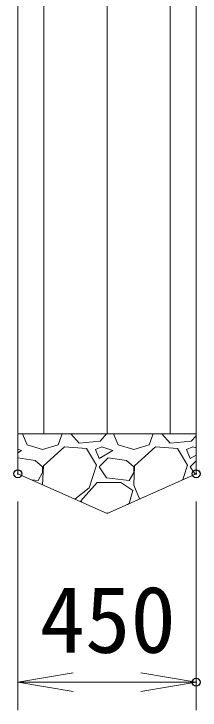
# Model space of a CAD drawing. Units: millimetres at full size; details may follow other scales. Extents: x -14699 to 14701, y -10394 to 10396.
# Drawn here: x 122 to 592, y -3252 to -1499 of the extents above; entities that cross this region are included whole.
import ezdxf
from ezdxf.enums import TextEntityAlignment as Align

# ---------------------------------------------------------------- set-up
doc = ezdxf.new("R2010")
doc.units = ezdxf.units.MM
doc.header["$LTSCALE"] = 40
doc.header["$PDMODE"] = 32
doc.header["$PDSIZE"] = 20
for name, color, linetype, lineweight in [('0-3_D-STR4', 7, 'Continuous', 18), ('0-4_D-BGD', 7, 'Continuous', 18), ('0-5_D-DCR-HCH', 7, 'Continuous', 13), ('0-6_D-STR-DIM', 7, 'Continuous', 13), ('0-7_0', 7, 'Continuous', 18)]:
    doc.layers.add(name, color=color, linetype=linetype, lineweight=lineweight)
doc.layers.add('0-8_Defpoints', color=253, linetype='Continuous')
doc.styles.add('ＭＳ ゴシック', font='')
doc.styles.get('ＭＳ ゴシック').set_extended_font_data('MS Gothic')

# ---------------------------------------------------------------- blocks, each defined once
blk = doc.blocks.new('_Open')
at = {"layer": '0-7_0'}
blk.add_line((-40, 6.67), (0, 0), dxfattribs=at)
blk.add_lwpolyline([(-40, -6.67), (0, 0), (-40, 0)], dxfattribs=at)

msp = doc.modelspace()

# ---------------------------------------------------------------- linework, layer by layer
at = {"layer": '0-3_D-STR4'}
for p, q in [((131.88, -2656.69), (131.88, -556.69)), ((197.78, -556.69), (197.78, -2556.69)), ((356.88, -556.69), (356.88, -2556.69)), ((515.98, -556.69), (515.98, -2556.69)), ((581.88, -2656.69), (581.88, -556.69))]:
    msp.add_line(p, q, dxfattribs=at)
msp.add_lwpolyline([(131.88, -2656.69), (356.88, -2756.69), (581.88, -2656.69)], dxfattribs=at)
at = {"layer": '0-4_D-BGD'}
msp.add_line((581.88, -2556.69), (131.88, -2556.69), dxfattribs=at)
at = {"layer": '0-5_D-DCR-HCH'}
for p, q in [((143.49, -2556.69), (155.29, -2584.24)), ((233.49, -2584.24), (243.34, -2556.69)), ((286.39, -2579.64), (265.35, -2556.69)), ((355.81, -2556.69), (339.29, -2575.04)), ((373.49, -2556.69), (385.29, -2584.24)), ((463.49, -2584.24), (473.34, -2556.69)), ((516.39, -2579.64), (495.35, -2556.69)), ((339.29, -2575.04), (286.39, -2579.64)), ((569.29, -2575.04), (516.39, -2579.64)), ((581.88, -2561.05), (569.29, -2575.04)), ((155.29, -2584.24), (194.39, -2595.74)), ((194.39, -2595.74), (233.49, -2584.24)), ((249.59, -2588.84), (196.69, -2637.14)), ((304.79, -2593.44), (249.59, -2588.84)), ((343.89, -2588.84), (327.79, -2595.74)), ((371.49, -2598.04), (343.89, -2588.84)), ((385.29, -2584.24), (424.39, -2595.74)), ((424.39, -2595.74), (463.49, -2584.24)), ((479.59, -2588.84), (426.69, -2637.14)), ((534.79, -2593.44), (479.59, -2588.84)), ((573.89, -2588.84), (557.79, -2595.74)), ((581.88, -2591.5), (573.89, -2588.84)), ((141.49, -2598.04), (131.88, -2594.84)), ((131.88, -2603.81), (141.49, -2598.04)), ((330.09, -2634.84), (304.79, -2593.44)), ((327.79, -2595.74), (336.99, -2618.74)), ((336.99, -2618.74), (371.49, -2598.04)), ((560.09, -2634.84), (534.79, -2593.44)), ((557.79, -2595.74), (566.99, -2618.74)), ((566.99, -2618.74), (581.88, -2609.81)), ((175.99, -2623.34), (131.88, -2616.72)), ((194.39, -2639.44), (175.99, -2623.34)), ((359.99, -2616.44), (336.99, -2639.44)), ((405.99, -2623.34), (359.99, -2616.44)), ((424.39, -2639.44), (405.99, -2623.34)), ((581.88, -2624.55), (566.99, -2639.44)), ((194.39, -2653.24), (194.39, -2639.44)), ((196.69, -2637.14), (194.44, -2684.49)), ((311.69, -2692.34), (330.09, -2634.84)), ((336.99, -2639.44), (355.39, -2667.04)), ((426.69, -2637.14), (424.39, -2685.44)), ((424.39, -2653.24), (424.39, -2639.44)), ((548.33, -2671.6), (560.09, -2634.84)), ((566.99, -2639.44), (579.27, -2657.85)), ((182.89, -2673.94), (194.39, -2653.24)), ((412.89, -2673.94), (424.39, -2653.24)), ((166.2, -2671.94), (182.89, -2673.94)), ((290.99, -2724.54), (332.39, -2678.54)), ((332.39, -2678.54), (392.19, -2678.54)), ((355.39, -2667.04), (412.89, -2673.94)), ((392.19, -2678.54), (422.09, -2699.24)), ((275.33, -2720.44), (311.69, -2692.34)), ((424.39, -2685.44), (439.02, -2720.18)), ((422.09, -2699.24), (412.89, -2731.44)), ((293.25, -2728.4), (290.99, -2724.54)), ((412.89, -2731.44), (408.48, -2733.76)), ((357.95, -2756.21), (355.34, -2756))]:
    msp.add_line(p, q, dxfattribs=at)
at = {"layer": '0-6_D-STR-DIM'}
for p, q in [((131.88, -2726.69), (131.88, -3251.56)), ((581.88, -2726.69), (581.88, -3251.56)), ((131.88, -3181.56), (581.88, -3181.56))]:
    msp.add_line(p, q, dxfattribs=at)
at = {"layer": '0-8_Defpoints'}
for p in [(131.88, -2656.69), (581.88, -2656.69), (581.88, -3181.56)]:
    msp.add_point(p, dxfattribs=at)

# ---------------------------------------------------------------- block references
at = {"layer": '0-6_D-STR-DIM', "xscale": 3.5, "yscale": 3.5, "rotation": 180}
msp.add_blockref('_Open', (131.88, -3181.56), dxfattribs=at)
at = {"layer": '0-6_D-STR-DIM', "xscale": 3.5, "yscale": 3.5}
msp.add_blockref('_Open', (581.88, -3181.56), dxfattribs=at)

# ---------------------------------------------------------------- texts
at = {"layer": '0-6_D-STR-DIM', "style": 'ＭＳ ゴシック'}
msp.add_text('450', height=168.3, dxfattribs=at).set_placement((187.13, -3157.94), align=Align.BOTTOM_LEFT)

doc.saveas('drawing.dxf')
